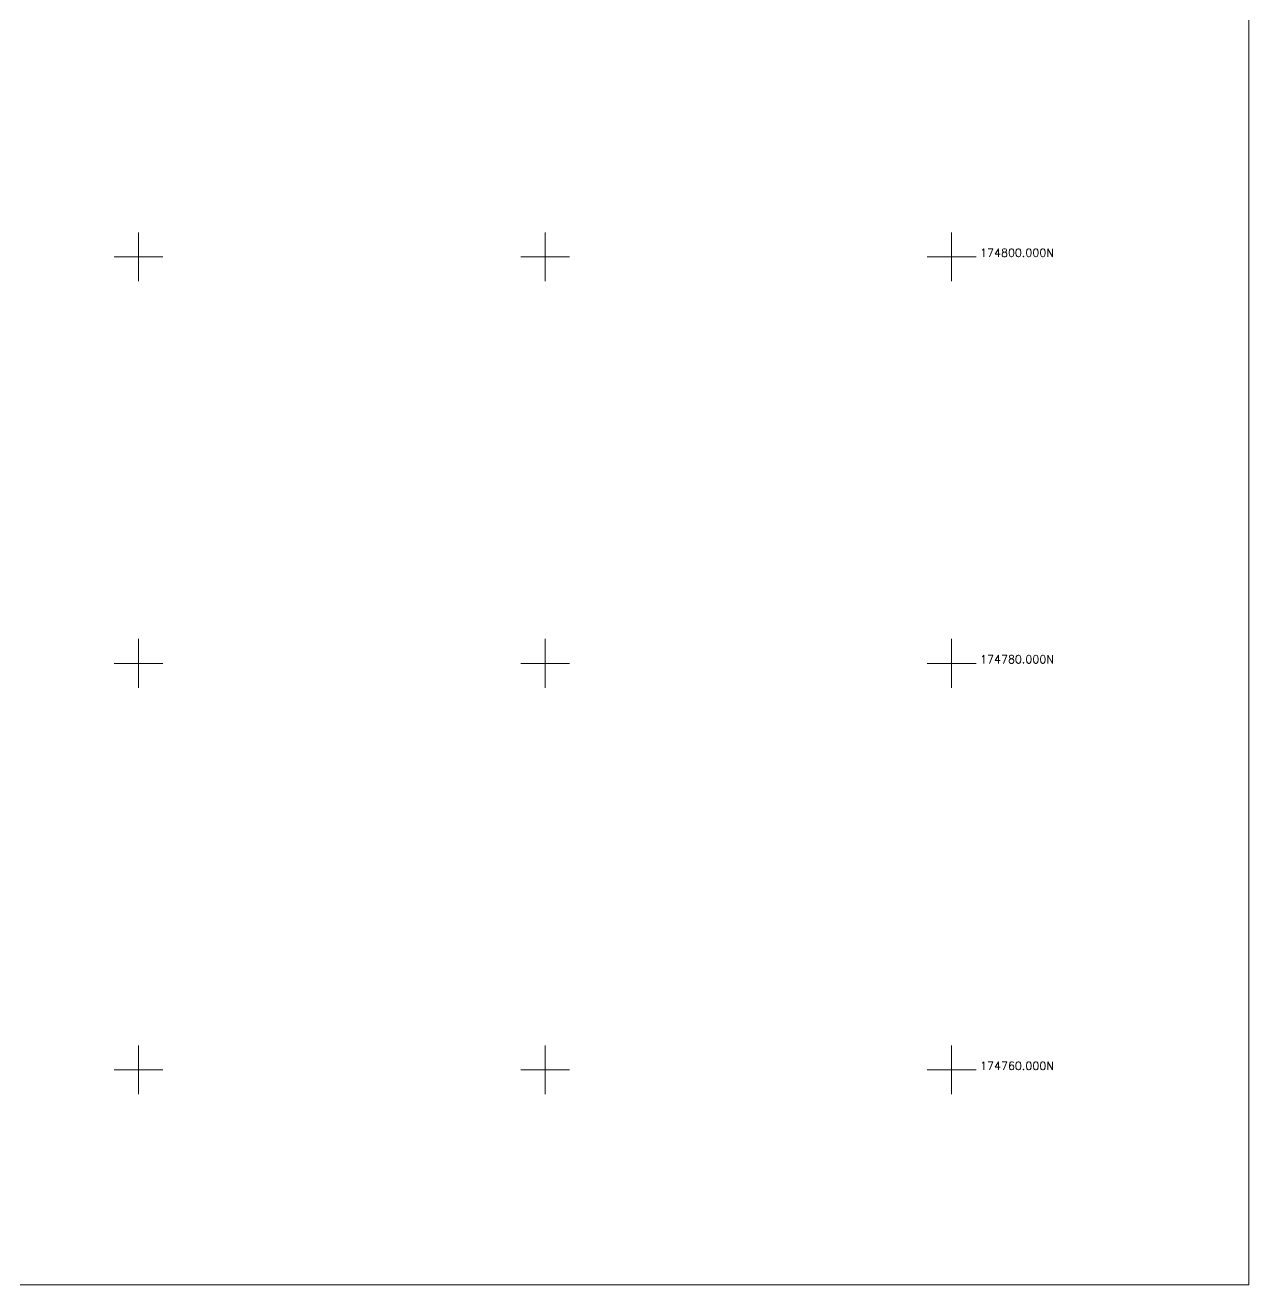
# Model space of a CAD drawing. Extents: x 521064 to 521635, y 174590 to 175241.
# Drawn here: x 521574.4 to 521634.6, y 174749.4 to 174811.4 of the extents above; entities that cross this region are included whole.
import ezdxf

# ---------------------------------------------------------------- set-up
doc = ezdxf.new("R2010")
doc.units = 0
for name, color, linetype, lineweight in [('I031G_SURVEY-GRID', 7, 'CONTINUOUS', 18), ('I031T_SURVEY-GRID-TXT', 7, 'CONTINUOUS', 13), ('I901G_TITLE-SHEET', 7, 'CONTINUOUS', 18)]:
    doc.layers.add(name, color=color, linetype=linetype, lineweight=lineweight)
doc.styles.add('MONOTXT', font='simplex.shx')

msp = doc.modelspace()

# ---------------------------------------------------------------- linework, layer by layer
at = {"layer": 'I031G_SURVEY-GRID'}
for p, q in [((521580, 174801.2), (521580, 174798.8)), ((521600, 174801.2), (521600, 174798.8)), ((521620, 174801.2), (521620, 174798.8)), ((521578.8, 174800), (521581.2, 174800)), ((521598.8, 174800), (521601.2, 174800)), ((521618.8, 174800), (521621.2, 174800)), ((521580, 174781.2), (521580, 174778.8)), ((521600, 174781.2), (521600, 174778.8)), ((521620, 174781.2), (521620, 174778.8)), ((521578.8, 174780), (521581.2, 174780)), ((521598.8, 174780), (521601.2, 174780)), ((521618.8, 174780), (521621.2, 174780)), ((521580, 174761.2), (521580, 174758.8)), ((521600, 174761.2), (521600, 174758.8)), ((521620, 174761.2), (521620, 174758.8)), ((521578.8, 174760), (521581.2, 174760)), ((521598.8, 174760), (521601.2, 174760)), ((521618.8, 174760), (521621.2, 174760))]:
    msp.add_line(p, q, dxfattribs=at)
at = {"layer": 'I901G_TITLE-SHEET'}
msp.add_lwpolyline([(521634.62, 174749.428), (521426.02, 174749.428), (521426.02, 174913.628), (521634.62, 174913.628)], close=True, dxfattribs=at)

# ---------------------------------------------------------------- texts
at = {"layer": 'I031T_SURVEY-GRID-TXT', "style": 'MONOTXT'}
for s, p in [('174800.000N', (521621.4, 174800)), ('174780.000N', (521621.4, 174780)), ('174760.000N', (521621.4, 174760))]:
    msp.add_text(s, height=0.4, dxfattribs=at).set_placement(p)

doc.saveas('drawing.dxf')
